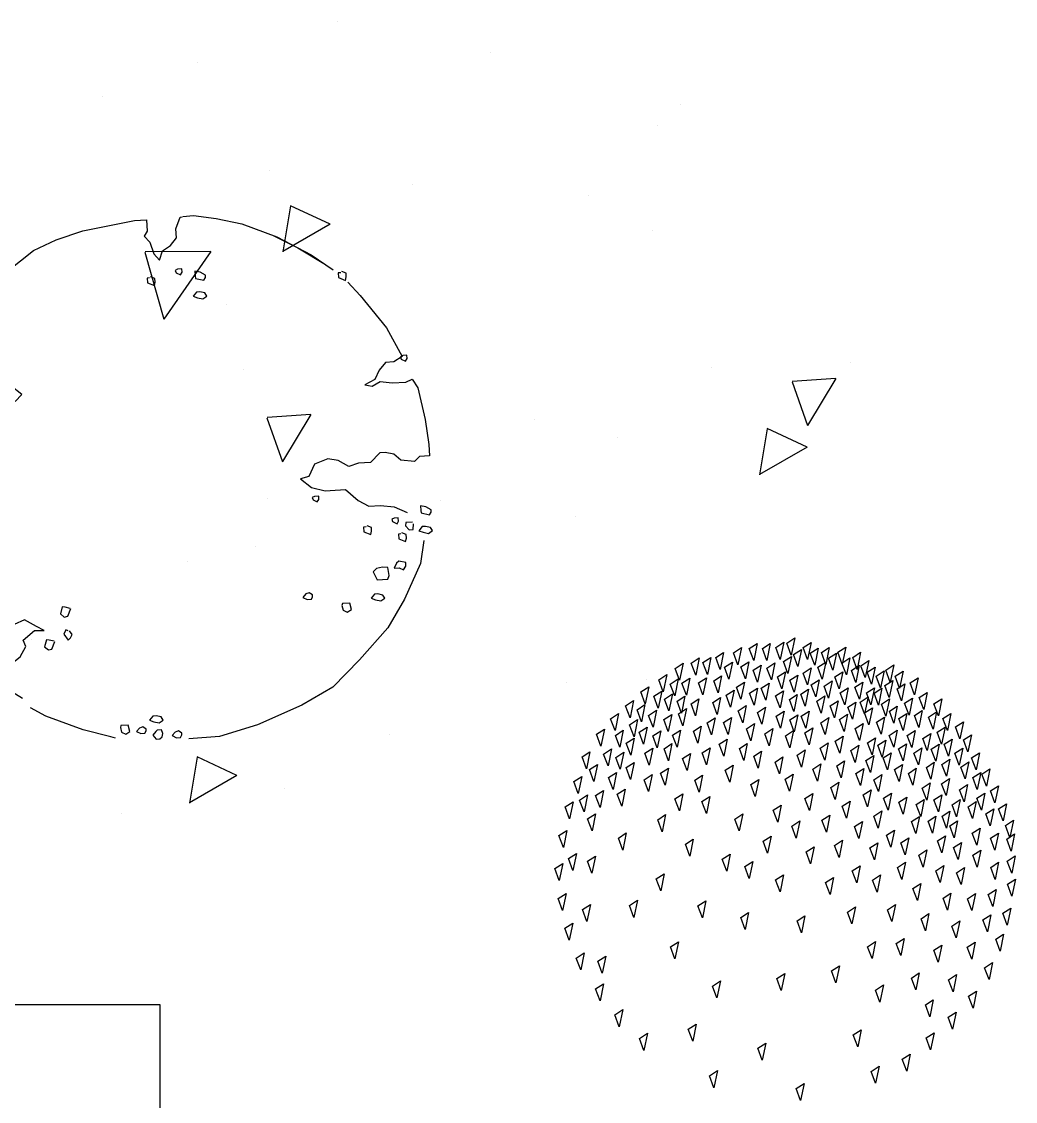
# Model space of a CAD drawing. Header units: inches. Extents: x -7543 to -822, y 102837 to 190349.
# Drawn here: x -837.06034 to -837.05014, y 102837.21288 to 102837.22396 of the extents above; entities that cross this region are included whole.
import ezdxf

# ---------------------------------------------------------------- set-up
doc = ezdxf.new("R2010")
doc.units = ezdxf.units.IN
doc.header["$MEASUREMENT"] = 0
doc.layers.add('ARSA', color=7, linetype='Continuous', lineweight=30)
doc.layers.add('BİTKİ', color=96, linetype='Continuous', lineweight=25)

msp = doc.modelspace()

# ---------------------------------------------------------------- linework, layer by layer
at = {"layer": 'ARSA', "color": 40}
for p, q in [((-837.058917, 102837.213869), (-837.087957, 102837.213869)), ((-837.058917, 102837.037758), (-837.058917, 102837.213869))]:
    msp.add_line(p, q, dxfattribs=at)
at = {"layer": 'BİTKİ'}
for p, q in [((-837.057098, 102837.22396), (-837.057098, 102837.22396)), ((-837.055528, 102837.223641), (-837.055528, 102837.223641)), ((-837.058537, 102837.223535), (-837.058537, 102837.223535)), ((-837.05951, 102837.223186), (-837.05951, 102837.223186)), ((-837.053581, 102837.223104), (-837.053581, 102837.223104)), ((-837.05381, 102837.222891), (-837.05381, 102837.222891)), ((-837.057791, 102837.222436), (-837.057791, 102837.222436)), ((-837.056329, 102837.222293), (-837.056329, 102837.222293)), ((-837.054517, 102837.222174), (-837.054517, 102837.222174)), ((-837.057578, 102837.222068), (-837.057658, 102837.221596)), ((-837.05717, 102837.22188), (-837.057577, 102837.22207)), ((-837.05717, 102837.22188), (-837.057657, 102837.221599)), ((-837.053861, 102837.221812), (-837.053861, 102837.221812)), ((-837.059072, 102837.221595), (-837.058879, 102837.220905)), ((-837.058395, 102837.221599), (-837.05907, 102837.221598)), ((-837.058395, 102837.221599), (-837.058878, 102837.220907)), ((-837.058239, 102837.221055), (-837.058239, 102837.221055)), ((-837.053255, 102837.220411), (-837.053255, 102837.220411)), ((-837.05183, 102837.220464), (-837.05183, 102837.220464)), ((-837.058065, 102837.220391), (-837.058065, 102837.220391)), ((-837.051982, 102837.220298), (-837.052431, 102837.220267)), ((-837.051982, 102837.220298), (-837.052273, 102837.219816)), ((-837.052432, 102837.220264), (-837.052274, 102837.219814)), ((-837.05782, 102837.219894), (-837.057661, 102837.219443)), ((-837.05737, 102837.219928), (-837.057819, 102837.219897)), ((-837.05737, 102837.219928), (-837.05766, 102837.219446)), ((-837.055071, 102837.219875), (-837.055071, 102837.219875)), ((-837.052687, 102837.21978), (-837.052767, 102837.219309)), ((-837.052278, 102837.219592), (-837.052686, 102837.219783)), ((-837.054219, 102837.219694), (-837.054219, 102837.219694)), ((-837.052278, 102837.219592), (-837.052766, 102837.219311)), ((-837.057819, 102837.219064), (-837.057819, 102837.219064)), ((-837.056034, 102837.219043), (-837.056034, 102837.219043)), ((-837.054657, 102837.218878), (-837.054657, 102837.218878)), ((-837.057941, 102837.218574), (-837.057941, 102837.218574)), ((-837.058639, 102837.218423), (-837.058639, 102837.218423)), ((-837.052404, 102837.217634), (-837.05244, 102837.217459)), ((-837.060238, 102837.217622), (-837.060238, 102837.217622)), ((-837.053034, 102837.217483), (-837.052952, 102837.217535)), ((-837.052952, 102837.217535), (-837.052988, 102837.21736)), ((-837.052871, 102837.217525), (-837.052789, 102837.217578)), ((-837.052825, 102837.217403), (-837.052871, 102837.217525)), ((-837.052789, 102837.217578), (-837.052825, 102837.217403)), ((-837.052736, 102837.217526), (-837.052655, 102837.217578)), ((-837.052691, 102837.217403), (-837.052736, 102837.217526)), ((-837.052655, 102837.217578), (-837.052691, 102837.217403)), ((-837.052599, 102837.217538), (-837.052517, 102837.21759)), ((-837.052553, 102837.217415), (-837.052599, 102837.217538)), ((-837.052517, 102837.21759), (-837.052553, 102837.217415)), ((-837.05244, 102837.217459), (-837.052486, 102837.217582)), ((-837.052417, 102837.217463), (-837.052336, 102837.217516)), ((-837.052336, 102837.217516), (-837.052372, 102837.217341)), ((-837.052319, 102837.217536), (-837.052237, 102837.217589)), ((-837.052273, 102837.217414), (-837.052319, 102837.217536)), ((-837.052237, 102837.217589), (-837.052273, 102837.217414)), ((-837.052245, 102837.217479), (-837.052164, 102837.217531)), ((-837.052164, 102837.217531), (-837.052199, 102837.217356)), ((-837.052131, 102837.217485), (-837.05205, 102837.217537)), ((-837.05205, 102837.217537), (-837.052086, 102837.217362)), ((-837.051962, 102837.217489), (-837.051881, 102837.217541)), ((-837.051881, 102837.217541), (-837.051917, 102837.217366)), ((-837.053466, 102837.217377), (-837.053384, 102837.217429)), ((-837.053384, 102837.217429), (-837.05342, 102837.217254)), ((-837.053347, 102837.217381), (-837.053265, 102837.217434)), ((-837.053265, 102837.217434), (-837.053301, 102837.217259)), ((-837.053215, 102837.217433), (-837.053134, 102837.217485)), ((-837.05317, 102837.21731), (-837.053215, 102837.217433)), ((-837.053134, 102837.217485), (-837.05317, 102837.21731)), ((-837.052988, 102837.21736), (-837.053034, 102837.217483)), ((-837.052521, 102837.217392), (-837.052439, 102837.217445)), ((-837.052439, 102837.217445), (-837.052475, 102837.21727)), ((-837.052372, 102837.217341), (-837.052417, 102837.217463)), ((-837.052199, 102837.217356), (-837.052245, 102837.217479)), ((-837.052086, 102837.217362), (-837.052131, 102837.217485)), ((-837.052057, 102837.217427), (-837.051976, 102837.21748)), ((-837.052012, 102837.217305), (-837.052057, 102837.217427)), ((-837.051976, 102837.21748), (-837.052012, 102837.217305)), ((-837.051917, 102837.217366), (-837.051962, 102837.217489)), ((-837.05192, 102837.217377), (-837.051838, 102837.21743)), ((-837.051838, 102837.21743), (-837.051874, 102837.217255)), ((-837.051809, 102837.217434), (-837.051728, 102837.217487)), ((-837.051763, 102837.217312), (-837.051809, 102837.217434)), ((-837.051728, 102837.217487), (-837.051763, 102837.217312)), ((-837.053632, 102837.217322), (-837.05355, 102837.217375)), ((-837.053586, 102837.2172), (-837.053632, 102837.217322)), ((-837.05355, 102837.217375), (-837.053586, 102837.2172)), ((-837.05342, 102837.217254), (-837.053466, 102837.217377)), ((-837.053301, 102837.217259), (-837.053347, 102837.217381)), ((-837.053125, 102837.217333), (-837.053043, 102837.217386)), ((-837.053079, 102837.21721), (-837.053125, 102837.217333)), ((-837.053043, 102837.217386), (-837.053079, 102837.21721)), ((-837.052956, 102837.217337), (-837.052874, 102837.217389)), ((-837.05291, 102837.217214), (-837.052956, 102837.217337)), ((-837.052874, 102837.217389), (-837.05291, 102837.217214)), ((-837.052831, 102837.217303), (-837.052749, 102837.217355)), ((-837.052785, 102837.21718), (-837.052831, 102837.217303)), ((-837.052749, 102837.217355), (-837.052785, 102837.21718)), ((-837.05269, 102837.217326), (-837.052608, 102837.217379)), ((-837.052644, 102837.217204), (-837.05269, 102837.217326)), ((-837.052608, 102837.217379), (-837.052644, 102837.217204)), ((-837.052475, 102837.21727), (-837.052521, 102837.217392)), ((-837.052318, 102837.217274), (-837.052236, 102837.217327)), ((-837.052236, 102837.217327), (-837.052272, 102837.217152)), ((-837.052167, 102837.217333), (-837.052086, 102837.217385)), ((-837.052122, 102837.21721), (-837.052167, 102837.217333)), ((-837.052086, 102837.217385), (-837.052122, 102837.21721)), ((-837.051874, 102837.217255), (-837.05192, 102837.217377)), ((-837.051823, 102837.217301), (-837.051742, 102837.217354)), ((-837.051777, 102837.217179), (-837.051823, 102837.217301)), ((-837.051742, 102837.217354), (-837.051777, 102837.217179)), ((-837.051726, 102837.217349), (-837.051644, 102837.217402)), ((-837.05168, 102837.217227), (-837.051726, 102837.217349)), ((-837.051644, 102837.217402), (-837.05168, 102837.217227)), ((-837.05166, 102837.217282), (-837.051579, 102837.217334)), ((-837.051579, 102837.217334), (-837.051615, 102837.217159)), ((-837.051488, 102837.217297), (-837.051524, 102837.217122)), ((-837.05147, 102837.217304), (-837.051388, 102837.217357)), ((-837.051424, 102837.217181), (-837.05147, 102837.217304)), ((-837.051388, 102837.217357), (-837.051424, 102837.217181)), ((-837.053922, 102837.217213), (-837.053922, 102837.217213)), ((-837.053798, 102837.217206), (-837.053717, 102837.217258)), ((-837.053753, 102837.217083), (-837.053798, 102837.217206)), ((-837.053717, 102837.217258), (-837.053753, 102837.217083)), ((-837.053682, 102837.217161), (-837.0536, 102837.217214)), ((-837.0536, 102837.217214), (-837.053636, 102837.217039)), ((-837.053562, 102837.21717), (-837.05348, 102837.217223)), ((-837.05348, 102837.217223), (-837.053516, 102837.217048)), ((-837.053393, 102837.217174), (-837.053311, 102837.217226)), ((-837.053311, 102837.217226), (-837.053347, 102837.217051)), ((-837.053236, 102837.217193), (-837.053154, 102837.217246)), ((-837.05319, 102837.217071), (-837.053236, 102837.217193)), ((-837.053154, 102837.217246), (-837.05319, 102837.217071)), ((-837.052581, 102837.217234), (-837.052499, 102837.217287)), ((-837.052535, 102837.217112), (-837.052581, 102837.217234)), ((-837.052499, 102837.217287), (-837.052535, 102837.217112)), ((-837.051615, 102837.217159), (-837.05166, 102837.217282)), ((-837.051524, 102837.217122), (-837.05157, 102837.217244)), ((-837.051479, 102837.217145), (-837.051398, 102837.217197)), ((-837.051398, 102837.217197), (-837.051434, 102837.217022)), ((-837.051375, 102837.217241), (-837.051293, 102837.217293)), ((-837.051329, 102837.217118), (-837.051375, 102837.217241)), ((-837.051293, 102837.217293), (-837.051329, 102837.217118)), ((-837.05122, 102837.217174), (-837.051138, 102837.217226)), ((-837.051138, 102837.217226), (-837.051174, 102837.217051)), ((-837.054744, 102837.217182), (-837.054744, 102837.217182)), ((-837.053983, 102837.217082), (-837.053902, 102837.217134)), ((-837.053938, 102837.216959), (-837.053983, 102837.217082)), ((-837.053902, 102837.217134), (-837.053938, 102837.216959)), ((-837.05385, 102837.217037), (-837.053768, 102837.21709)), ((-837.053768, 102837.21709), (-837.053804, 102837.216915)), ((-837.053636, 102837.217039), (-837.053682, 102837.217161)), ((-837.053516, 102837.217048), (-837.053562, 102837.21717)), ((-837.053347, 102837.217051), (-837.053393, 102837.217174)), ((-837.053108, 102837.217046), (-837.053027, 102837.217099)), ((-837.053001, 102837.217129), (-837.05292, 102837.217182)), ((-837.052867, 102837.217068), (-837.052786, 102837.21712)), ((-837.052747, 102837.217118), (-837.052665, 102837.21717)), ((-837.0526, 102837.21704), (-837.052519, 102837.217093)), ((-837.052057, 102837.217018), (-837.052102, 102837.217141)), ((-837.051786, 102837.217129), (-837.051705, 102837.217182)), ((-837.051705, 102837.217182), (-837.05174, 102837.217007)), ((-837.051586, 102837.217124), (-837.051622, 102837.216949)), ((-837.05159, 102837.217067), (-837.051509, 102837.21712)), ((-837.051509, 102837.21712), (-837.051545, 102837.216945)), ((-837.051434, 102837.217022), (-837.051479, 102837.217145)), ((-837.051354, 102837.217111), (-837.051273, 102837.217163)), ((-837.051309, 102837.216988), (-837.051354, 102837.217111)), ((-837.051273, 102837.217163), (-837.051309, 102837.216988)), ((-837.051174, 102837.217051), (-837.05122, 102837.217174)), ((-837.051126, 102837.217023), (-837.051045, 102837.217076)), ((-837.051045, 102837.217076), (-837.05108, 102837.216901)), ((-837.05414, 102837.216938), (-837.054059, 102837.216991)), ((-837.054059, 102837.216991), (-837.054094, 102837.216816)), ((-837.053804, 102837.216915), (-837.05385, 102837.217037)), ((-837.05374, 102837.217007), (-837.053659, 102837.21706)), ((-837.053659, 102837.21706), (-837.053695, 102837.216885)), ((-837.053612, 102837.216985), (-837.053531, 102837.217037)), ((-837.053531, 102837.217037), (-837.053566, 102837.216862)), ((-837.053468, 102837.216958), (-837.053387, 102837.21701)), ((-837.053387, 102837.21701), (-837.053423, 102837.216835)), ((-837.053246, 102837.216972), (-837.053165, 102837.217024)), ((-837.0532, 102837.216849), (-837.053246, 102837.216972)), ((-837.052554, 102837.216918), (-837.0526, 102837.21704)), ((-837.052459, 102837.217002), (-837.052378, 102837.217054)), ((-837.051651, 102837.21703), (-837.051687, 102837.216855)), ((-837.051545, 102837.216945), (-837.05159, 102837.217067)), ((-837.051514, 102837.216955), (-837.051433, 102837.217008)), ((-837.051433, 102837.217008), (-837.051469, 102837.216833)), ((-837.051277, 102837.216965), (-837.051195, 102837.217017)), ((-837.051231, 102837.216842), (-837.051277, 102837.216965)), ((-837.051195, 102837.217017), (-837.051231, 102837.216842)), ((-837.05108, 102837.216901), (-837.051126, 102837.217023)), ((-837.050976, 102837.216958), (-837.050895, 102837.21701)), ((-837.050895, 102837.21701), (-837.05093, 102837.216835)), ((-837.054294, 102837.216806), (-837.054212, 102837.216858)), ((-837.054212, 102837.216858), (-837.054248, 102837.216683)), ((-837.054094, 102837.216816), (-837.05414, 102837.216938)), ((-837.054022, 102837.216898), (-837.053941, 102837.21695)), ((-837.053977, 102837.216775), (-837.054022, 102837.216898)), ((-837.053941, 102837.21695), (-837.053977, 102837.216775)), ((-837.053904, 102837.21684), (-837.053822, 102837.216893)), ((-837.053822, 102837.216893), (-837.053858, 102837.216718)), ((-837.052705, 102837.216924), (-837.052741, 102837.216749)), ((-837.052256, 102837.216884), (-837.052292, 102837.216709)), ((-837.051995, 102837.216814), (-837.05204, 102837.216937)), ((-837.051469, 102837.216833), (-837.051514, 102837.216955)), ((-837.051433, 102837.216883), (-837.051352, 102837.216936)), ((-837.051388, 102837.216761), (-837.051433, 102837.216883)), ((-837.051352, 102837.216936), (-837.051388, 102837.216761)), ((-837.051337, 102837.216807), (-837.051255, 102837.216859)), ((-837.051255, 102837.216859), (-837.051291, 102837.216684)), ((-837.051177, 102837.216838), (-837.051095, 102837.216891)), ((-837.051095, 102837.216891), (-837.051131, 102837.216715)), ((-837.05103, 102837.216823), (-837.050948, 102837.216875)), ((-837.050948, 102837.216875), (-837.050984, 102837.2167)), ((-837.05093, 102837.216835), (-837.050976, 102837.216958)), ((-837.050883, 102837.216808), (-837.050801, 102837.21686)), ((-837.050801, 102837.21686), (-837.050837, 102837.216685)), ((-837.054248, 102837.216683), (-837.054294, 102837.216806)), ((-837.054098, 102837.216744), (-837.054017, 102837.216796)), ((-837.054052, 102837.216621), (-837.054098, 102837.216744)), ((-837.054017, 102837.216796), (-837.054052, 102837.216621)), ((-837.053858, 102837.216718), (-837.053904, 102837.21684)), ((-837.053257, 102837.216641), (-837.053303, 102837.216763)), ((-837.052818, 102837.216755), (-837.052854, 102837.21658)), ((-837.051784, 102837.216705), (-837.051703, 102837.216758)), ((-837.051703, 102837.216758), (-837.051739, 102837.216583)), ((-837.051565, 102837.21677), (-837.051484, 102837.216822)), ((-837.051519, 102837.216647), (-837.051565, 102837.21677)), ((-837.051484, 102837.216822), (-837.051519, 102837.216647)), ((-837.051291, 102837.216684), (-837.051337, 102837.216807)), ((-837.051131, 102837.216715), (-837.051177, 102837.216838)), ((-837.050984, 102837.2167), (-837.05103, 102837.216823)), ((-837.050837, 102837.216685), (-837.050883, 102837.216808)), ((-837.050755, 102837.216723), (-837.050673, 102837.216775)), ((-837.050673, 102837.216775), (-837.050709, 102837.2166)), ((-837.056561, 102837.216646), (-837.056561, 102837.216646)), ((-837.054438, 102837.216646), (-837.054357, 102837.216699)), ((-837.054393, 102837.216523), (-837.054438, 102837.216646)), ((-837.054357, 102837.216699), (-837.054393, 102837.216523)), ((-837.054245, 102837.216635), (-837.054164, 102837.216687)), ((-837.0542, 102837.216512), (-837.054245, 102837.216635)), ((-837.054164, 102837.216687), (-837.0542, 102837.216512)), ((-837.054001, 102837.216668), (-837.05392, 102837.21672)), ((-837.053956, 102837.216545), (-837.054001, 102837.216668)), ((-837.05392, 102837.21672), (-837.053956, 102837.216545)), ((-837.053861, 102837.216629), (-837.053779, 102837.216682)), ((-837.053815, 102837.216507), (-837.053861, 102837.216629)), ((-837.053779, 102837.216682), (-837.053815, 102837.216507)), ((-837.053657, 102837.216636), (-837.053576, 102837.216688)), ((-837.052854, 102837.21658), (-837.0529, 102837.216703)), ((-837.052666, 102837.216529), (-837.052712, 102837.216652)), ((-837.05263, 102837.216704), (-837.052666, 102837.216529)), ((-837.052454, 102837.216508), (-837.052499, 102837.216631)), ((-837.052418, 102837.216683), (-837.052454, 102837.216508)), ((-837.052255, 102837.216537), (-837.052301, 102837.21666)), ((-837.052219, 102837.216712), (-837.052255, 102837.216537)), ((-837.051739, 102837.216583), (-837.051784, 102837.216705)), ((-837.051434, 102837.216634), (-837.051353, 102837.216687)), ((-837.051388, 102837.216512), (-837.051434, 102837.216634)), ((-837.051353, 102837.216687), (-837.051388, 102837.216512)), ((-837.051249, 102837.216634), (-837.051168, 102837.216686)), ((-837.051204, 102837.216511), (-837.051249, 102837.216634)), ((-837.051168, 102837.216686), (-837.051204, 102837.216511)), ((-837.05109, 102837.216603), (-837.051008, 102837.216655)), ((-837.051008, 102837.216655), (-837.051044, 102837.21648)), ((-837.050944, 102837.216666), (-837.050862, 102837.216719)), ((-837.050898, 102837.216544), (-837.050944, 102837.216666)), ((-837.050862, 102837.216719), (-837.050898, 102837.216544)), ((-837.050709, 102837.2166), (-837.050755, 102837.216723)), ((-837.050674, 102837.216589), (-837.050592, 102837.216641)), ((-837.050592, 102837.216641), (-837.050628, 102837.216466)), ((-837.054133, 102837.216554), (-837.054052, 102837.216607)), ((-837.054087, 102837.216432), (-837.054133, 102837.216554)), ((-837.054052, 102837.216607), (-837.054087, 102837.216432)), ((-837.053179, 102837.216543), (-837.053097, 102837.216595)), ((-837.053097, 102837.216595), (-837.053133, 102837.21642)), ((-837.052972, 102837.216499), (-837.052891, 102837.216551)), ((-837.052891, 102837.216551), (-837.052926, 102837.216376)), ((-837.052142, 102837.216504), (-837.05206, 102837.216557)), ((-837.05206, 102837.216557), (-837.052096, 102837.216381)), ((-837.051988, 102837.216574), (-837.051907, 102837.216627)), ((-837.051943, 102837.216452), (-837.051988, 102837.216574)), ((-837.051907, 102837.216627), (-837.051943, 102837.216452)), ((-837.051829, 102837.216481), (-837.051747, 102837.216533)), ((-837.051747, 102837.216533), (-837.051783, 102837.216358)), ((-837.051657, 102837.216558), (-837.051575, 102837.216611)), ((-837.051611, 102837.216436), (-837.051657, 102837.216558)), ((-837.051575, 102837.216611), (-837.051611, 102837.216436)), ((-837.051551, 102837.216534), (-837.05147, 102837.216586)), ((-837.051506, 102837.216411), (-837.051551, 102837.216534)), ((-837.05147, 102837.216586), (-837.051506, 102837.216411)), ((-837.051338, 102837.216496), (-837.051256, 102837.216548)), ((-837.051256, 102837.216548), (-837.051292, 102837.216373)), ((-837.051044, 102837.21648), (-837.05109, 102837.216603)), ((-837.051003, 102837.216492), (-837.050921, 102837.216544)), ((-837.050921, 102837.216544), (-837.050957, 102837.216369)), ((-837.050871, 102837.216543), (-837.05079, 102837.216595)), ((-837.050825, 102837.21642), (-837.050871, 102837.216543)), ((-837.05079, 102837.216595), (-837.050825, 102837.21642)), ((-837.050628, 102837.216466), (-837.050674, 102837.216589)), ((-837.058536, 102837.216412), (-837.058616, 102837.21594)), ((-837.058128, 102837.216224), (-837.058535, 102837.216414)), ((-837.054586, 102837.216413), (-837.054505, 102837.216465)), ((-837.054541, 102837.21629), (-837.054586, 102837.216413)), ((-837.054505, 102837.216465), (-837.054541, 102837.21629)), ((-837.054365, 102837.216443), (-837.054283, 102837.216496)), ((-837.054319, 102837.216321), (-837.054365, 102837.216443)), ((-837.054283, 102837.216496), (-837.054319, 102837.216321)), ((-837.05424, 102837.216409), (-837.054158, 102837.216462)), ((-837.054194, 102837.216287), (-837.05424, 102837.216409)), ((-837.054158, 102837.216462), (-837.054194, 102837.216287)), ((-837.052926, 102837.216376), (-837.052972, 102837.216499)), ((-837.052825, 102837.216421), (-837.052744, 102837.216474)), ((-837.05278, 102837.216298), (-837.052825, 102837.216421)), ((-837.052744, 102837.216474), (-837.05278, 102837.216298)), ((-837.052606, 102837.216361), (-837.052525, 102837.216414)), ((-837.052525, 102837.216414), (-837.052561, 102837.216239)), ((-837.05238, 102837.216432), (-837.052298, 102837.216485)), ((-837.052334, 102837.21631), (-837.05238, 102837.216432)), ((-837.052298, 102837.216485), (-837.052334, 102837.21631)), ((-837.052096, 102837.216381), (-837.052142, 102837.216504)), ((-837.051783, 102837.216358), (-837.051829, 102837.216481)), ((-837.051673, 102837.216376), (-837.051591, 102837.216428)), ((-837.051591, 102837.216428), (-837.051627, 102837.216253)), ((-837.051497, 102837.216403), (-837.051416, 102837.216455)), ((-837.051416, 102837.216455), (-837.051452, 102837.21628)), ((-837.051292, 102837.216373), (-837.051338, 102837.216496)), ((-837.051181, 102837.216453), (-837.0511, 102837.216506)), ((-837.051135, 102837.216331), (-837.051181, 102837.216453)), ((-837.0511, 102837.216506), (-837.051135, 102837.216331)), ((-837.050957, 102837.216369), (-837.051003, 102837.216492)), ((-837.050762, 102837.216451), (-837.05068, 102837.216503)), ((-837.050716, 102837.216328), (-837.050762, 102837.216451)), ((-837.05068, 102837.216503), (-837.050716, 102837.216328)), ((-837.05059, 102837.216404), (-837.050508, 102837.216456)), ((-837.050508, 102837.216456), (-837.050544, 102837.216281)), ((-837.054509, 102837.216284), (-837.054428, 102837.216336)), ((-837.054428, 102837.216336), (-837.054464, 102837.216161)), ((-837.053117, 102837.216277), (-837.053035, 102837.216329)), ((-837.053035, 102837.216329), (-837.053071, 102837.216154)), ((-837.052561, 102837.216239), (-837.052606, 102837.216361)), ((-837.052218, 102837.216288), (-837.052136, 102837.216341)), ((-837.052136, 102837.216341), (-837.052172, 102837.216166)), ((-837.051973, 102837.216321), (-837.051892, 102837.216374)), ((-837.051928, 102837.216198), (-837.051973, 102837.216321)), ((-837.051892, 102837.216374), (-837.051928, 102837.216198)), ((-837.051627, 102837.216253), (-837.051673, 102837.216376)), ((-837.051452, 102837.21628), (-837.051497, 102837.216403)), ((-837.051053, 102837.216306), (-837.050972, 102837.216359)), ((-837.051008, 102837.216184), (-837.051053, 102837.216306)), ((-837.050972, 102837.216359), (-837.051008, 102837.216184)), ((-837.050894, 102837.216337), (-837.050812, 102837.21639)), ((-837.050848, 102837.216215), (-837.050894, 102837.216337)), ((-837.050812, 102837.21639), (-837.050848, 102837.216215)), ((-837.0507, 102837.216309), (-837.050618, 102837.216362)), ((-837.050654, 102837.216187), (-837.0507, 102837.216309)), ((-837.050618, 102837.216362), (-837.050654, 102837.216187)), ((-837.050544, 102837.216281), (-837.05059, 102837.216404)), ((-837.058128, 102837.216224), (-837.058615, 102837.215943)), ((-837.054672, 102837.216162), (-837.05459, 102837.216214)), ((-837.05459, 102837.216214), (-837.054626, 102837.216039)), ((-837.054464, 102837.216161), (-837.054509, 102837.216284)), ((-837.054314, 102837.216201), (-837.054232, 102837.216253)), ((-837.054268, 102837.216078), (-837.054314, 102837.216201)), ((-837.054232, 102837.216253), (-837.054268, 102837.216078)), ((-837.05343, 102837.216175), (-837.053349, 102837.216228)), ((-837.053071, 102837.216154), (-837.053117, 102837.216277)), ((-837.052504, 102837.216184), (-837.052422, 102837.216236)), ((-837.052422, 102837.216236), (-837.052458, 102837.216061)), ((-837.052172, 102837.216166), (-837.052218, 102837.216288)), ((-837.051776, 102837.216242), (-837.051695, 102837.216295)), ((-837.051731, 102837.21612), (-837.051776, 102837.216242)), ((-837.051695, 102837.216295), (-837.051731, 102837.21612)), ((-837.051592, 102837.21618), (-837.05151, 102837.216232)), ((-837.05151, 102837.216232), (-837.051546, 102837.216057)), ((-837.050897, 102837.216139), (-837.050816, 102837.216192)), ((-837.050816, 102837.216192), (-837.050852, 102837.216016)), ((-837.050578, 102837.216201), (-837.050496, 102837.216254)), ((-837.050532, 102837.216079), (-837.050578, 102837.216201)), ((-837.050496, 102837.216254), (-837.050532, 102837.216079)), ((-837.050484, 102837.216238), (-837.050402, 102837.21629)), ((-837.050438, 102837.216115), (-837.050484, 102837.216238)), ((-837.050402, 102837.21629), (-837.050438, 102837.216115)), ((-837.057644, 102837.216094), (-837.057644, 102837.216094)), ((-837.054626, 102837.216039), (-837.054672, 102837.216162)), ((-837.054225, 102837.216032), (-837.054144, 102837.216084)), ((-837.054144, 102837.216084), (-837.05418, 102837.215909)), ((-837.052854, 102837.21613), (-837.052773, 102837.216183)), ((-837.052809, 102837.216008), (-837.052854, 102837.21613)), ((-837.052773, 102837.216183), (-837.052809, 102837.216008)), ((-837.052458, 102837.216061), (-837.052504, 102837.216184)), ((-837.052034, 102837.216101), (-837.051952, 102837.216153)), ((-837.051988, 102837.215978), (-837.052034, 102837.216101)), ((-837.051952, 102837.216153), (-837.051988, 102837.215978)), ((-837.051702, 102837.216023), (-837.051621, 102837.216075)), ((-837.051621, 102837.216075), (-837.051656, 102837.2159)), ((-837.051546, 102837.216057), (-837.051592, 102837.21618)), ((-837.051095, 102837.216093), (-837.051013, 102837.216146)), ((-837.051049, 102837.215971), (-837.051095, 102837.216093)), ((-837.051013, 102837.216146), (-837.051049, 102837.215971)), ((-837.050852, 102837.216016), (-837.050897, 102837.216139)), ((-837.050713, 102837.216076), (-837.050631, 102837.216129)), ((-837.050667, 102837.215954), (-837.050713, 102837.216076)), ((-837.050631, 102837.216129), (-837.050667, 102837.215954)), ((-837.050397, 102837.216065), (-837.050315, 102837.216117)), ((-837.050315, 102837.216117), (-837.050351, 102837.215942)), ((-837.054612, 102837.215971), (-837.05453, 102837.216024)), ((-837.05453, 102837.216024), (-837.054566, 102837.215849)), ((-837.054448, 102837.216018), (-837.054366, 102837.21607)), ((-837.054402, 102837.215895), (-837.054448, 102837.216018)), ((-837.054366, 102837.21607), (-837.054402, 102837.215895)), ((-837.05418, 102837.215909), (-837.054225, 102837.216032)), ((-837.053634, 102837.215982), (-837.053553, 102837.216035)), ((-837.053553, 102837.216035), (-837.053588, 102837.21586)), ((-837.0523, 102837.215987), (-837.052218, 102837.216039)), ((-837.052254, 102837.215864), (-837.0523, 102837.215987)), ((-837.052218, 102837.216039), (-837.052254, 102837.215864)), ((-837.051656, 102837.2159), (-837.051702, 102837.216023)), ((-837.051492, 102837.21599), (-837.051411, 102837.216043)), ((-837.051447, 102837.215868), (-837.051492, 102837.21599)), ((-837.051158, 102837.215924), (-837.051076, 102837.215976)), ((-837.051076, 102837.215976), (-837.051112, 102837.215801)), ((-837.050976, 102837.215974), (-837.050895, 102837.216026)), ((-837.05093, 102837.215851), (-837.050976, 102837.215974)), ((-837.050895, 102837.216026), (-837.05093, 102837.215851)), ((-837.050789, 102837.215923), (-837.050707, 102837.215975)), ((-837.050707, 102837.215975), (-837.050743, 102837.2158)), ((-837.050535, 102837.21599), (-837.050453, 102837.216043)), ((-837.050489, 102837.215868), (-837.050535, 102837.21599)), ((-837.050453, 102837.216043), (-837.050489, 102837.215868)), ((-837.050351, 102837.215942), (-837.050397, 102837.216065)), ((-837.054714, 102837.215777), (-837.05476, 102837.2159)), ((-837.052624, 102837.215868), (-837.052542, 102837.21592)), ((-837.052578, 102837.215745), (-837.052624, 102837.215868)), ((-837.052542, 102837.21592), (-837.052578, 102837.215745)), ((-837.051918, 102837.215908), (-837.051837, 102837.21596)), ((-837.051873, 102837.215785), (-837.051918, 102837.215908)), ((-837.051837, 102837.21596), (-837.051873, 102837.215785)), ((-837.051593, 102837.215806), (-837.051512, 102837.215859)), ((-837.051512, 102837.215859), (-837.051548, 102837.215684)), ((-837.050893, 102837.215806), (-837.050812, 102837.215858)), ((-837.050812, 102837.215858), (-837.050848, 102837.215683)), ((-837.050743, 102837.2158), (-837.050789, 102837.215923)), ((-837.050626, 102837.215903), (-837.050544, 102837.215955)), ((-837.05058, 102837.21578), (-837.050626, 102837.215903)), ((-837.050544, 102837.215955), (-837.05058, 102837.21578)), ((-837.050445, 102837.215829), (-837.050363, 102837.215881)), ((-837.050363, 102837.215881), (-837.050399, 102837.215706)), ((-837.050313, 102837.21588), (-837.050231, 102837.215932)), ((-837.050267, 102837.215757), (-837.050313, 102837.21588)), ((-837.050231, 102837.215932), (-837.050267, 102837.215757)), ((-837.059309, 102837.215836), (-837.059309, 102837.215836)), ((-837.053018, 102837.215776), (-837.052937, 102837.215829)), ((-837.052973, 102837.215654), (-837.053018, 102837.215776)), ((-837.052937, 102837.215829), (-837.052973, 102837.215654)), ((-837.052433, 102837.215704), (-837.052352, 102837.215756)), ((-837.052352, 102837.215756), (-837.052388, 102837.215581)), ((-837.052125, 102837.215765), (-837.052044, 102837.215817)), ((-837.05208, 102837.215642), (-837.052125, 102837.215765)), ((-837.052044, 102837.215817), (-837.05208, 102837.215642)), ((-837.051791, 102837.215698), (-837.051709, 102837.215751)), ((-837.051709, 102837.215751), (-837.051745, 102837.215576)), ((-837.051548, 102837.215684), (-837.051593, 102837.215806)), ((-837.050814, 102837.215705), (-837.050733, 102837.215758)), ((-837.050733, 102837.215758), (-837.050769, 102837.215583)), ((-837.050399, 102837.215706), (-837.050445, 102837.215829)), ((-837.050242, 102837.215711), (-837.05016, 102837.215763)), ((-837.05016, 102837.215763), (-837.050196, 102837.215588)), ((-837.054742, 102837.215658), (-837.054778, 102837.215483)), ((-837.052388, 102837.215581), (-837.052433, 102837.215704)), ((-837.051745, 102837.215576), (-837.051791, 102837.215698)), ((-837.050769, 102837.215583), (-837.050814, 102837.215705)), ((-837.050583, 102837.21563), (-837.050501, 102837.215682)), ((-837.050501, 102837.215682), (-837.050537, 102837.215507)), ((-837.050196, 102837.215588), (-837.050242, 102837.215711)), ((-837.052728, 102837.215548), (-837.052646, 102837.2156)), ((-837.052682, 102837.215425), (-837.052728, 102837.215548)), ((-837.052646, 102837.2156), (-837.052682, 102837.215425)), ((-837.051995, 102837.215505), (-837.051913, 102837.215558)), ((-837.051913, 102837.215558), (-837.051949, 102837.215382)), ((-837.051632, 102837.215481), (-837.05155, 102837.215533)), ((-837.05155, 102837.215533), (-837.051586, 102837.215358)), ((-837.050774, 102837.215483), (-837.050693, 102837.215535)), ((-837.050693, 102837.215535), (-837.050729, 102837.21536)), ((-837.050537, 102837.215507), (-837.050583, 102837.21563)), ((-837.050395, 102837.215579), (-837.050314, 102837.215631)), ((-837.05035, 102837.215456), (-837.050395, 102837.215579)), ((-837.050314, 102837.215631), (-837.05035, 102837.215456)), ((-837.050229, 102837.215571), (-837.050148, 102837.215623)), ((-837.050184, 102837.215448), (-837.050229, 102837.215571)), ((-837.050148, 102837.215623), (-837.050184, 102837.215448)), ((-837.053148, 102837.215364), (-837.053066, 102837.215416)), ((-837.053066, 102837.215416), (-837.053102, 102837.215241)), ((-837.052287, 102837.21544), (-837.052206, 102837.215492)), ((-837.052241, 102837.215317), (-837.052287, 102837.21544)), ((-837.052206, 102837.215492), (-837.052241, 102837.215317)), ((-837.051949, 102837.215382), (-837.051995, 102837.215505)), ((-837.051586, 102837.215358), (-837.051632, 102837.215481)), ((-837.050729, 102837.21536), (-837.050774, 102837.215483)), ((-837.050577, 102837.215404), (-837.050496, 102837.215457)), ((-837.050496, 102837.215457), (-837.050532, 102837.215282)), ((-837.054865, 102837.215268), (-837.054784, 102837.215321)), ((-837.054784, 102837.215321), (-837.05482, 102837.215146)), ((-837.053102, 102837.215241), (-837.053148, 102837.215364)), ((-837.052917, 102837.215288), (-837.052835, 102837.21534)), ((-837.052835, 102837.21534), (-837.052871, 102837.215165)), ((-837.050532, 102837.215282), (-837.050577, 102837.215404)), ((-837.050393, 102837.215279), (-837.050312, 102837.215332)), ((-837.050312, 102837.215332), (-837.050347, 102837.215156)), ((-837.050224, 102837.215345), (-837.050142, 102837.215397)), ((-837.050178, 102837.215222), (-837.050224, 102837.215345)), ((-837.050142, 102837.215397), (-837.050178, 102837.215222)), ((-837.052519, 102837.215204), (-837.052555, 102837.215029)), ((-837.051814, 102837.215244), (-837.051733, 102837.215296)), ((-837.050744, 102837.215225), (-837.050662, 102837.215278)), ((-837.050698, 102837.215103), (-837.050744, 102837.215225)), ((-837.050662, 102837.215278), (-837.050698, 102837.215103)), ((-837.050347, 102837.215156), (-837.050393, 102837.215279)), ((-837.052555, 102837.215029), (-837.052601, 102837.215152)), ((-837.051192, 102837.215062), (-837.05111, 102837.215114)), ((-837.050222, 102837.215108), (-837.05014, 102837.21516)), ((-837.050176, 102837.214985), (-837.050222, 102837.215108)), ((-837.05014, 102837.21516), (-837.050176, 102837.214985)), ((-837.050882, 102837.214964), (-837.050801, 102837.215017)), ((-837.050801, 102837.215017), (-837.050837, 102837.214842)), ((-837.050632, 102837.214958), (-837.05055, 102837.215011)), ((-837.05055, 102837.215011), (-837.050586, 102837.214836)), ((-837.050419, 102837.215), (-837.050338, 102837.215052)), ((-837.050373, 102837.214877), (-837.050419, 102837.215)), ((-837.050338, 102837.215052), (-837.050373, 102837.214877)), ((-837.053397, 102837.214884), (-837.053315, 102837.214936)), ((-837.053351, 102837.214761), (-837.053397, 102837.214884)), ((-837.053315, 102837.214936), (-837.053351, 102837.214761)), ((-837.050837, 102837.214842), (-837.050882, 102837.214964)), ((-837.050586, 102837.214836), (-837.050632, 102837.214958)), ((-837.050269, 102837.214809), (-837.050188, 102837.214862)), ((-837.050188, 102837.214862), (-837.050224, 102837.214687)), ((-837.052959, 102837.214764), (-837.052877, 102837.214816)), ((-837.052913, 102837.214641), (-837.052959, 102837.214764)), ((-837.052877, 102837.214816), (-837.052913, 102837.214641)), ((-837.050473, 102837.214741), (-837.050392, 102837.214793)), ((-837.050392, 102837.214793), (-837.050427, 102837.214618)), ((-837.050224, 102837.214687), (-837.050269, 102837.214809)), ((-837.054764, 102837.214655), (-837.054682, 102837.214708)), ((-837.054718, 102837.214533), (-837.054764, 102837.214655)), ((-837.054682, 102837.214708), (-837.054718, 102837.214533)), ((-837.050793, 102837.214678), (-837.050711, 102837.214731)), ((-837.050711, 102837.214731), (-837.050747, 102837.214556)), ((-837.050427, 102837.214618), (-837.050473, 102837.214741)), ((-837.050342, 102837.214543), (-837.050261, 102837.214595)), ((-837.050297, 102837.21442), (-837.050342, 102837.214543)), ((-837.050261, 102837.214595), (-837.050297, 102837.21442)), ((-837.054646, 102837.214349), (-837.054565, 102837.214402)), ((-837.0546, 102837.214227), (-837.054646, 102837.214349)), ((-837.054565, 102837.214402), (-837.0546, 102837.214227)), ((-837.054425, 102837.214318), (-837.054343, 102837.21437)), ((-837.054379, 102837.214195), (-837.054425, 102837.214318)), ((-837.054343, 102837.21437), (-837.054379, 102837.214195)), ((-837.050456, 102837.21425), (-837.050374, 102837.214303)), ((-837.050374, 102837.214303), (-837.05041, 102837.214128)), ((-837.051126, 102837.214197), (-837.051162, 102837.214022)), ((-837.05041, 102837.214128), (-837.050456, 102837.21425)), ((-837.054447, 102837.214033), (-837.054365, 102837.214086)), ((-837.054365, 102837.214086), (-837.054401, 102837.213911)), ((-837.053166, 102837.214115), (-837.053202, 102837.21394)), ((-837.051162, 102837.214022), (-837.051207, 102837.214144)), ((-837.050826, 102837.214127), (-837.050744, 102837.21418)), ((-837.050744, 102837.21418), (-837.05078, 102837.214004)), ((-837.054401, 102837.213911), (-837.054447, 102837.214033)), ((-837.051577, 102837.214021), (-837.051495, 102837.214074)), ((-837.051531, 102837.213898), (-837.051577, 102837.214021)), ((-837.051495, 102837.214074), (-837.051531, 102837.213898)), ((-837.05062, 102837.213959), (-837.050538, 102837.214011)), ((-837.050538, 102837.214011), (-837.050574, 102837.213836)), ((-837.051064, 102837.213869), (-837.050983, 102837.213921)), ((-837.051019, 102837.213746), (-837.051064, 102837.213869)), ((-837.050983, 102837.213921), (-837.051019, 102837.213746)), ((-837.050574, 102837.213836), (-837.05062, 102837.213959)), ((-837.054205, 102837.213645), (-837.05425, 102837.213768)), ((-837.054169, 102837.21382), (-837.054205, 102837.213645)), ((-837.05083, 102837.213742), (-837.050748, 102837.213795)), ((-837.050748, 102837.213795), (-837.050784, 102837.21362)), ((-837.053497, 102837.213619), (-837.053415, 102837.213671)), ((-837.053415, 102837.213671), (-837.053451, 102837.213496)), ((-837.053998, 102837.213525), (-837.053916, 102837.213577)), ((-837.053916, 102837.213577), (-837.053952, 102837.213402)), ((-837.053451, 102837.213496), (-837.053497, 102837.213619)), ((-837.051758, 102837.213437), (-837.051804, 102837.21356)), ((-837.051722, 102837.213613), (-837.051758, 102837.213437)), ((-837.051056, 102837.21353), (-837.050974, 102837.213582)), ((-837.05101, 102837.213407), (-837.051056, 102837.21353)), ((-837.050974, 102837.213582), (-837.05101, 102837.213407)), ((-837.053952, 102837.213402), (-837.053998, 102837.213525)), ((-837.052782, 102837.213424), (-837.052701, 102837.213476)), ((-837.052737, 102837.213301), (-837.052782, 102837.213424)), ((-837.052701, 102837.213476), (-837.052737, 102837.213301)), ((-837.051301, 102837.213311), (-837.051219, 102837.213363)), ((-837.051255, 102837.213188), (-837.051301, 102837.213311)), ((-837.051219, 102837.213363), (-837.051255, 102837.213188)), ((-837.053279, 102837.213141), (-837.053198, 102837.213194)), ((-837.053198, 102837.213194), (-837.053233, 102837.213019)), ((-837.05162, 102837.213186), (-837.051539, 102837.213239)), ((-837.051539, 102837.213239), (-837.051575, 102837.213064)), ((-837.053233, 102837.213019), (-837.053279, 102837.213141)), ((-837.051575, 102837.213064), (-837.05162, 102837.213186)), ((-837.052391, 102837.213011), (-837.052309, 102837.213063)), ((-837.052345, 102837.212888), (-837.052391, 102837.213011)), ((-837.052309, 102837.213063), (-837.052345, 102837.212888))]:
    msp.add_line(p, q, dxfattribs=at)
at = {"layer": 'BİTKİ', "color": 222}
for p, q in [((-837.052486, 102837.217582), (-837.052404, 102837.217634)), ((-837.05157, 102837.217244), (-837.051488, 102837.217297)), ((-837.052456, 102837.2172), (-837.052374, 102837.217252)), ((-837.05241, 102837.217077), (-837.052456, 102837.2172)), ((-837.052374, 102837.217252), (-837.05241, 102837.217077)), ((-837.052272, 102837.217152), (-837.052318, 102837.217274)), ((-837.052234, 102837.217152), (-837.052152, 102837.217204)), ((-837.052152, 102837.217204), (-837.052188, 102837.217029)), ((-837.052102, 102837.217141), (-837.052021, 102837.217193)), ((-837.052021, 102837.217193), (-837.052057, 102837.217018)), ((-837.051992, 102837.217235), (-837.051911, 102837.217288)), ((-837.051947, 102837.217113), (-837.051992, 102837.217235)), ((-837.051911, 102837.217288), (-837.051947, 102837.217113)), ((-837.053027, 102837.217099), (-837.053062, 102837.216924)), ((-837.052956, 102837.217007), (-837.053001, 102837.217129)), ((-837.05292, 102837.217182), (-837.052956, 102837.217007)), ((-837.052786, 102837.21712), (-837.052821, 102837.216945)), ((-837.052701, 102837.216995), (-837.052747, 102837.217118)), ((-837.052665, 102837.21717), (-837.052701, 102837.216995)), ((-837.052519, 102837.217093), (-837.052554, 102837.216918)), ((-837.052343, 102837.217057), (-837.052262, 102837.21711)), ((-837.052262, 102837.21711), (-837.052298, 102837.216935)), ((-837.052188, 102837.217029), (-837.052234, 102837.217152)), ((-837.051937, 102837.217071), (-837.051855, 102837.217123)), ((-837.051855, 102837.217123), (-837.051891, 102837.216948)), ((-837.05174, 102837.217007), (-837.051786, 102837.217129)), ((-837.051667, 102837.217072), (-837.051586, 102837.217124)), ((-837.053695, 102837.216885), (-837.05374, 102837.217007)), ((-837.053566, 102837.216862), (-837.053612, 102837.216985)), ((-837.053165, 102837.217024), (-837.0532, 102837.216849)), ((-837.053062, 102837.216924), (-837.053108, 102837.217046)), ((-837.052821, 102837.216945), (-837.052867, 102837.217068)), ((-837.052414, 102837.216879), (-837.052459, 102837.217002)), ((-837.052378, 102837.217054), (-837.052414, 102837.216879)), ((-837.052298, 102837.216935), (-837.052343, 102837.217057)), ((-837.052178, 102837.216987), (-837.052096, 102837.21704)), ((-837.052132, 102837.216864), (-837.052178, 102837.216987)), ((-837.052096, 102837.21704), (-837.052132, 102837.216864)), ((-837.05204, 102837.216937), (-837.051959, 102837.21699)), ((-837.051959, 102837.21699), (-837.051995, 102837.216814)), ((-837.051891, 102837.216948), (-837.051937, 102837.217071)), ((-837.051859, 102837.216925), (-837.051777, 102837.216977)), ((-837.051777, 102837.216977), (-837.051813, 102837.216802)), ((-837.051732, 102837.216977), (-837.051651, 102837.21703)), ((-837.051687, 102837.216855), (-837.051732, 102837.216977)), ((-837.051622, 102837.216949), (-837.051667, 102837.217072)), ((-837.053597, 102837.216856), (-837.053515, 102837.216909)), ((-837.053551, 102837.216733), (-837.053597, 102837.216856)), ((-837.053515, 102837.216909), (-837.053551, 102837.216733)), ((-837.053423, 102837.216835), (-837.053468, 102837.216958)), ((-837.052983, 102837.216888), (-837.052902, 102837.21694)), ((-837.052938, 102837.216765), (-837.052983, 102837.216888)), ((-837.052902, 102837.21694), (-837.052938, 102837.216765)), ((-837.052786, 102837.216871), (-837.052705, 102837.216924)), ((-837.052741, 102837.216749), (-837.052786, 102837.216871)), ((-837.052596, 102837.216831), (-837.052514, 102837.216884)), ((-837.052514, 102837.216884), (-837.05255, 102837.216709)), ((-837.052338, 102837.216832), (-837.052256, 102837.216884)), ((-837.051944, 102837.216799), (-837.051862, 102837.216851)), ((-837.051862, 102837.216851), (-837.051898, 102837.216676)), ((-837.051813, 102837.216802), (-837.051859, 102837.216925)), ((-837.05169, 102837.216866), (-837.051608, 102837.216919)), ((-837.051644, 102837.216744), (-837.05169, 102837.216866)), ((-837.051608, 102837.216919), (-837.051644, 102837.216744)), ((-837.053747, 102837.216798), (-837.053666, 102837.21685)), ((-837.053702, 102837.216675), (-837.053747, 102837.216798)), ((-837.053666, 102837.21685), (-837.053702, 102837.216675)), ((-837.053303, 102837.216763), (-837.053222, 102837.216816)), ((-837.053222, 102837.216816), (-837.053257, 102837.216641)), ((-837.053134, 102837.216767), (-837.053053, 102837.216819)), ((-837.053088, 102837.216644), (-837.053134, 102837.216767)), ((-837.053053, 102837.216819), (-837.053088, 102837.216644)), ((-837.0529, 102837.216703), (-837.052818, 102837.216755)), ((-837.05255, 102837.216709), (-837.052596, 102837.216831)), ((-837.052455, 102837.216793), (-837.052373, 102837.216845)), ((-837.052409, 102837.21667), (-837.052455, 102837.216793)), ((-837.052373, 102837.216845), (-837.052409, 102837.21667)), ((-837.052292, 102837.216709), (-837.052338, 102837.216832)), ((-837.052138, 102837.216765), (-837.052056, 102837.216817)), ((-837.052092, 102837.216642), (-837.052138, 102837.216765)), ((-837.052056, 102837.216817), (-837.052092, 102837.216642)), ((-837.051898, 102837.216676), (-837.051944, 102837.216799)), ((-837.053611, 102837.216513), (-837.053657, 102837.216636)), ((-837.053576, 102837.216688), (-837.053611, 102837.216513)), ((-837.053444, 102837.216677), (-837.053363, 102837.21673)), ((-837.053398, 102837.216555), (-837.053444, 102837.216677)), ((-837.053363, 102837.21673), (-837.053398, 102837.216555)), ((-837.052712, 102837.216652), (-837.05263, 102837.216704)), ((-837.052499, 102837.216631), (-837.052418, 102837.216683)), ((-837.052301, 102837.21666), (-837.052219, 102837.216712)), ((-837.053745, 102837.216498), (-837.053664, 102837.216551)), ((-837.053664, 102837.216551), (-837.053699, 102837.216375)), ((-837.053133, 102837.21642), (-837.053179, 102837.216543)), ((-837.053942, 102837.216452), (-837.053861, 102837.216505)), ((-837.053897, 102837.21633), (-837.053942, 102837.216452)), ((-837.053861, 102837.216505), (-837.053897, 102837.21633)), ((-837.053699, 102837.216375), (-837.053745, 102837.216498)), ((-837.053555, 102837.216396), (-837.053473, 102837.216449)), ((-837.053473, 102837.216449), (-837.053509, 102837.216274)), ((-837.053354, 102837.216454), (-837.053273, 102837.216506)), ((-837.053308, 102837.216331), (-837.053354, 102837.216454)), ((-837.053273, 102837.216506), (-837.053308, 102837.216331)), ((-837.054134, 102837.216305), (-837.054052, 102837.216358)), ((-837.054088, 102837.216183), (-837.054134, 102837.216305)), ((-837.054052, 102837.216358), (-837.054088, 102837.216183)), ((-837.05378, 102837.216246), (-837.053699, 102837.216299)), ((-837.053699, 102837.216299), (-837.053735, 102837.216124)), ((-837.053509, 102837.216274), (-837.053555, 102837.216396)), ((-837.051379, 102837.216283), (-837.051297, 102837.216336)), ((-837.051297, 102837.216336), (-837.051333, 102837.216161)), ((-837.051238, 102837.216245), (-837.051157, 102837.216297)), ((-837.051157, 102837.216297), (-837.051192, 102837.216122)), ((-837.05395, 102837.21618), (-837.053868, 102837.216233)), ((-837.053868, 102837.216233), (-837.053904, 102837.216058)), ((-837.053735, 102837.216124), (-837.05378, 102837.216246)), ((-837.053349, 102837.216228), (-837.053384, 102837.216053)), ((-837.051333, 102837.216161), (-837.051379, 102837.216283)), ((-837.051192, 102837.216122), (-837.051238, 102837.216245)), ((-837.053904, 102837.216058), (-837.05395, 102837.21618)), ((-837.053384, 102837.216053), (-837.05343, 102837.216175)), ((-837.054566, 102837.215849), (-837.054612, 102837.215971)), ((-837.053588, 102837.21586), (-837.053634, 102837.215982)), ((-837.053356, 102837.215956), (-837.053274, 102837.216008)), ((-837.053274, 102837.216008), (-837.05331, 102837.215833)), ((-837.051411, 102837.216043), (-837.051447, 102837.215868)), ((-837.051336, 102837.215948), (-837.051255, 102837.216)), ((-837.051255, 102837.216), (-837.05129, 102837.215825)), ((-837.05476, 102837.2159), (-837.054678, 102837.215952)), ((-837.054678, 102837.215952), (-837.054714, 102837.215777)), ((-837.05331, 102837.215833), (-837.053356, 102837.215956)), ((-837.05129, 102837.215825), (-837.051336, 102837.215948)), ((-837.051112, 102837.215801), (-837.051158, 102837.215924)), ((-837.05453, 102837.215779), (-837.054448, 102837.215831)), ((-837.054484, 102837.215656), (-837.05453, 102837.215779)), ((-837.054448, 102837.215831), (-837.054484, 102837.215656)), ((-837.05381, 102837.215769), (-837.053729, 102837.215821)), ((-837.053764, 102837.215646), (-837.05381, 102837.215769)), ((-837.053729, 102837.215821), (-837.053764, 102837.215646)), ((-837.051205, 102837.21575), (-837.051124, 102837.215803)), ((-837.05116, 102837.215627), (-837.051205, 102837.21575)), ((-837.051124, 102837.215803), (-837.05116, 102837.215627)), ((-837.051036, 102837.215754), (-837.050955, 102837.215806)), ((-837.050991, 102837.215631), (-837.051036, 102837.215754)), ((-837.050955, 102837.215806), (-837.050991, 102837.215631)), ((-837.050848, 102837.215683), (-837.050893, 102837.215806)), ((-837.054824, 102837.215606), (-837.054742, 102837.215658)), ((-837.054214, 102837.21558), (-837.054133, 102837.215633)), ((-837.054133, 102837.215633), (-837.054169, 102837.215458)), ((-837.051462, 102837.215609), (-837.051381, 102837.215661)), ((-837.051381, 102837.215661), (-837.051417, 102837.215486)), ((-837.054778, 102837.215483), (-837.054824, 102837.215606)), ((-837.054169, 102837.215458), (-837.054214, 102837.21558)), ((-837.053526, 102837.215517), (-837.053445, 102837.215569)), ((-837.053445, 102837.215569), (-837.05348, 102837.215394)), ((-837.051417, 102837.215486), (-837.051462, 102837.215609)), ((-837.051316, 102837.215531), (-837.051234, 102837.215584)), ((-837.05127, 102837.215409), (-837.051316, 102837.215531)), ((-837.051234, 102837.215584), (-837.05127, 102837.215409)), ((-837.05094, 102837.215553), (-837.050858, 102837.215605)), ((-837.050894, 102837.21543), (-837.05094, 102837.215553)), ((-837.050858, 102837.215605), (-837.050894, 102837.21543)), ((-837.054725, 102837.215371), (-837.054644, 102837.215424)), ((-837.054644, 102837.215424), (-837.05468, 102837.215249)), ((-837.05348, 102837.215394), (-837.053526, 102837.215517)), ((-837.051131, 102837.215406), (-837.05105, 102837.215459)), ((-837.05105, 102837.215459), (-837.051086, 102837.215283)), ((-837.05468, 102837.215249), (-837.054725, 102837.215371)), ((-837.054531, 102837.215343), (-837.05445, 102837.215396)), ((-837.054486, 102837.215221), (-837.054531, 102837.215343)), ((-837.05445, 102837.215396), (-837.054486, 102837.215221)), ((-837.051351, 102837.215279), (-837.051269, 102837.215332)), ((-837.051269, 102837.215332), (-837.051305, 102837.215157)), ((-837.051086, 102837.215283), (-837.051131, 102837.215406)), ((-837.05482, 102837.215146), (-837.054865, 102837.215268)), ((-837.053825, 102837.215163), (-837.053743, 102837.215215)), ((-837.053743, 102837.215215), (-837.053779, 102837.21504)), ((-837.052871, 102837.215165), (-837.052917, 102837.215288)), ((-837.052601, 102837.215152), (-837.052519, 102837.215204)), ((-837.051768, 102837.215121), (-837.051814, 102837.215244)), ((-837.051733, 102837.215296), (-837.051768, 102837.215121)), ((-837.051605, 102837.215149), (-837.051523, 102837.215202)), ((-837.051523, 102837.215202), (-837.051559, 102837.215027)), ((-837.051305, 102837.215157), (-837.051351, 102837.215279)), ((-837.050957, 102837.215246), (-837.050875, 102837.215299)), ((-837.050911, 102837.215124), (-837.050957, 102837.215246)), ((-837.050875, 102837.215299), (-837.050911, 102837.215124)), ((-837.053779, 102837.21504), (-837.053825, 102837.215163)), ((-837.052088, 102837.215124), (-837.052006, 102837.215176)), ((-837.052042, 102837.215001), (-837.052088, 102837.215124)), ((-837.052006, 102837.215176), (-837.052042, 102837.215001)), ((-837.051559, 102837.215027), (-837.051605, 102837.215149)), ((-837.05111, 102837.215114), (-837.051146, 102837.214939)), ((-837.054832, 102837.21496), (-837.05475, 102837.215013)), ((-837.05475, 102837.215013), (-837.054786, 102837.214838)), ((-837.051146, 102837.214939), (-837.051192, 102837.215062)), ((-837.054786, 102837.214838), (-837.054832, 102837.21496)), ((-837.054583, 102837.214847), (-837.054501, 102837.214899)), ((-837.054501, 102837.214899), (-837.054537, 102837.214724)), ((-837.054101, 102837.214889), (-837.054019, 102837.214942)), ((-837.054055, 102837.214767), (-837.054101, 102837.214889)), ((-837.054019, 102837.214942), (-837.054055, 102837.214767)), ((-837.051862, 102837.214821), (-837.051781, 102837.214874)), ((-837.051781, 102837.214874), (-837.051817, 102837.214699)), ((-837.051452, 102837.214846), (-837.051371, 102837.214899)), ((-837.051371, 102837.214899), (-837.051407, 102837.214724)), ((-837.054537, 102837.214724), (-837.054583, 102837.214847)), ((-837.05238, 102837.21473), (-837.052299, 102837.214783)), ((-837.052299, 102837.214783), (-837.052334, 102837.214608)), ((-837.051817, 102837.214699), (-837.051862, 102837.214821)), ((-837.051407, 102837.214724), (-837.051452, 102837.214846)), ((-837.051108, 102837.214752), (-837.051027, 102837.214805)), ((-837.051063, 102837.21463), (-837.051108, 102837.214752)), ((-837.051027, 102837.214805), (-837.051063, 102837.21463)), ((-837.052334, 102837.214608), (-837.05238, 102837.21473)), ((-837.050747, 102837.214556), (-837.050793, 102837.214678)), ((-837.051363, 102837.214498), (-837.051281, 102837.21455)), ((-837.051281, 102837.21455), (-837.051317, 102837.214375)), ((-837.05368, 102837.214463), (-837.053598, 102837.214515)), ((-837.053634, 102837.21434), (-837.05368, 102837.214463)), ((-837.053598, 102837.214515), (-837.053634, 102837.21434)), ((-837.051657, 102837.214466), (-837.051575, 102837.214519)), ((-837.051611, 102837.214344), (-837.051657, 102837.214466)), ((-837.051575, 102837.214519), (-837.051611, 102837.214344)), ((-837.051317, 102837.214375), (-837.051363, 102837.214498)), ((-837.050978, 102837.21443), (-837.050896, 102837.214483)), ((-837.050932, 102837.214308), (-837.050978, 102837.21443)), ((-837.050896, 102837.214483), (-837.050932, 102837.214308)), ((-837.050634, 102837.214461), (-837.050552, 102837.214513)), ((-837.050588, 102837.214338), (-837.050634, 102837.214461)), ((-837.050552, 102837.214513), (-837.050588, 102837.214338)), ((-837.052027, 102837.214219), (-837.051945, 102837.214271)), ((-837.051981, 102837.214096), (-837.052027, 102837.214219)), ((-837.051945, 102837.214271), (-837.051981, 102837.214096)), ((-837.051207, 102837.214144), (-837.051126, 102837.214197)), ((-837.053247, 102837.214062), (-837.053166, 102837.214115)), ((-837.052587, 102837.214138), (-837.052506, 102837.21419)), ((-837.052542, 102837.214015), (-837.052587, 102837.214138)), ((-837.052506, 102837.21419), (-837.052542, 102837.214015)), ((-837.05078, 102837.214004), (-837.050826, 102837.214127)), ((-837.053202, 102837.21394), (-837.053247, 102837.214062)), ((-837.05425, 102837.213768), (-837.054169, 102837.21382)), ((-837.050784, 102837.21362), (-837.05083, 102837.213742)), ((-837.051804, 102837.21356), (-837.051722, 102837.213613))]:
    msp.add_line(p, q, dxfattribs=at)
at = {"layer": 'BİTKİ'}
for points in [[(-837.060481, 102837.2214), (-837.060216, 102837.221609), (-837.059983, 102837.221719), (-837.059709, 102837.221811), (-837.059384, 102837.221879), (-837.059178, 102837.221918), (-837.059057, 102837.221927), (-837.059048, 102837.22181), (-837.05908, 102837.221759), (-837.059022, 102837.221695), (-837.058981, 102837.221576), (-837.058922, 102837.221512), (-837.058893, 102837.221607), (-837.058811, 102837.221662), (-837.058748, 102837.221739), (-837.058755, 102837.221832), (-837.05871, 102837.221952), (-837.058691, 102837.221956)], [(-837.058682, 102837.221959), (-837.058575, 102837.221971), (-837.058342, 102837.221939), (-837.058076, 102837.221885), (-837.057718, 102837.22175), (-837.057367, 102837.221566), (-837.05714, 102837.221412)], [(-837.057763, 102837.221768), (-837.057502, 102837.221639), (-837.057218, 102837.221467)], [(-837.059024, 102837.221329), (-837.059049, 102837.221328), (-837.059046, 102837.221279), (-837.058975, 102837.22125), (-837.058967, 102837.221285), (-837.05897, 102837.221324), (-837.059014, 102837.22134)], [(-837.056989, 102837.221287), (-837.056863, 102837.221149), (-837.056594, 102837.220817), (-837.056433, 102837.220522), (-837.056519, 102837.220467), (-837.056605, 102837.220461), (-837.056667, 102837.220383), (-837.056714, 102837.220287), (-837.056814, 102837.220231), (-837.056741, 102837.220217), (-837.056659, 102837.220267), (-837.056536, 102837.220251), (-837.056396, 102837.220261), (-837.05633, 102837.22029), (-837.056273, 102837.220202), (-837.056196, 102837.219876), (-837.056159, 102837.21962), (-837.056151, 102837.219504), (-837.056255, 102837.219496), (-837.056305, 102837.219444), (-837.056446, 102837.219458), (-837.056519, 102837.219521), (-837.056606, 102837.219539), (-837.05666, 102837.219535), (-837.056757, 102837.219436), (-837.056879, 102837.219427), (-837.05698, 102837.219395), (-837.057089, 102837.219456), (-837.057194, 102837.219472), (-837.057331, 102837.219419), (-837.05739, 102837.219293), (-837.057474, 102837.219267), (-837.057364, 102837.219178), (-837.057221, 102837.219144), (-837.057171, 102837.219148), (-837.057014, 102837.219159), (-837.056883, 102837.219046), (-837.056775, 102837.218986), (-837.056653, 102837.218995), (-837.056516, 102837.21898), (-837.056382, 102837.218922)], [(-837.057063, 102837.221383), (-837.057088, 102837.221381), (-837.057084, 102837.221333), (-837.057014, 102837.221304), (-837.057006, 102837.221339), (-837.057008, 102837.221377), (-837.057053, 102837.221394)], [(-837.060402, 102837.22006), (-837.060336, 102837.220133), (-837.060446, 102837.220223)], [(-837.056803, 102837.218774), (-837.056828, 102837.218773), (-837.056824, 102837.218724), (-837.056754, 102837.218695), (-837.056746, 102837.21873), (-837.056748, 102837.218769), (-837.056793, 102837.218785)], [(-837.05621, 102837.218633), (-837.056244, 102837.2184), (-837.056408, 102837.218033), (-837.056581, 102837.217737), (-837.056869, 102837.217409), (-837.057144, 102837.217131), (-837.057461, 102837.216943), (-837.057917, 102837.216744), (-837.058307, 102837.216623), (-837.058622, 102837.2166)], [(-837.056445, 102837.218703), (-837.05647, 102837.218701), (-837.056467, 102837.218652), (-837.056397, 102837.218623), (-837.056388, 102837.218658), (-837.056391, 102837.218697), (-837.056435, 102837.218713)], [(-837.060327, 102837.217012), (-837.060534, 102837.217141), (-837.060645, 102837.217306), (-837.060494, 102837.217329), (-837.060352, 102837.21744), (-837.060294, 102837.217547), (-837.06032, 102837.217611), (-837.060206, 102837.21771), (-837.060107, 102837.217711), (-837.060183, 102837.217752), (-837.060306, 102837.217819), (-837.060413, 102837.217772), (-837.060476, 102837.217723), (-837.06052, 102837.217642), (-837.060654, 102837.217687), (-837.060773, 102837.217724), (-837.060828, 102837.217698), (-837.060924, 102837.217701), (-837.061007, 102837.21769), (-837.061162, 102837.217879), (-837.061334, 102837.21811), (-837.061448, 102837.218484)], [(-837.056633, 102837.218362), (-837.056696, 102837.218348), (-837.05673, 102837.218312), (-837.056688, 102837.218232), (-837.056581, 102837.218239), (-837.056565, 102837.218275), (-837.056579, 102837.218357), (-837.056633, 102837.218362)], [(-837.05984, 102837.217938), (-837.059891, 102837.217949), (-837.05992, 102837.217954), (-837.059939, 102837.217882), (-837.0599, 102837.217849), (-837.059863, 102837.217857), (-837.059833, 102837.217935)], [(-837.059859, 102837.217706), (-837.059882, 102837.217717), (-837.059905, 102837.217675), (-837.059861, 102837.217612), (-837.059835, 102837.217637), (-837.059817, 102837.217671), (-837.059845, 102837.217709)], [(-837.060002, 102837.2176), (-837.060053, 102837.217611), (-837.060083, 102837.217616), (-837.060102, 102837.217544), (-837.060062, 102837.217511), (-837.060026, 102837.217519), (-837.059996, 102837.217597)], [(-837.059372, 102837.216606), (-837.059421, 102837.216621), (-837.059704, 102837.21669), (-837.06009, 102837.216832), (-837.060247, 102837.216918)]]:
    msp.add_lwpolyline(points, dxfattribs=at)
for points in [[(-837.058736, 102837.221419), (-837.05876, 102837.221407), (-837.058751, 102837.221383), (-837.058707, 102837.221362), (-837.058691, 102837.221388), (-837.058693, 102837.221422)], [(-837.058504, 102837.221387), (-837.058558, 102837.221397), (-837.058555, 102837.221349), (-837.058553, 102837.221324), (-837.058466, 102837.221306), (-837.05845, 102837.221332), (-837.058451, 102837.221356)], [(-837.058507, 102837.221186), (-837.058543, 102837.221184), (-837.058576, 102837.221142), (-837.058532, 102837.221126), (-837.058477, 102837.221115), (-837.058436, 102837.221143), (-837.058456, 102837.221175)], [(-837.056426, 102837.220532), (-837.056451, 102837.220521), (-837.056442, 102837.220497), (-837.056397, 102837.220476), (-837.056381, 102837.220501), (-837.056384, 102837.220535)], [(-837.057332, 102837.219087), (-837.057356, 102837.219076), (-837.057347, 102837.219052), (-837.057303, 102837.219031), (-837.057287, 102837.219056), (-837.057289, 102837.21909)], [(-837.056189, 102837.21898), (-837.056243, 102837.21899), (-837.05624, 102837.218942), (-837.056238, 102837.218917), (-837.056151, 102837.218899), (-837.056134, 102837.218925), (-837.056136, 102837.218949)], [(-837.056514, 102837.218863), (-837.056539, 102837.218852), (-837.05653, 102837.218828), (-837.056485, 102837.218807), (-837.056469, 102837.218833), (-837.056472, 102837.218866)], [(-837.056192, 102837.218779), (-837.056228, 102837.218777), (-837.056261, 102837.218735), (-837.056217, 102837.218719), (-837.056162, 102837.218708), (-837.056121, 102837.218736), (-837.056141, 102837.218768)], [(-837.056468, 102837.218423), (-837.056492, 102837.218402), (-837.056513, 102837.218352), (-837.056463, 102837.218355), (-837.056419, 102837.218334), (-837.056393, 102837.21837), (-837.056395, 102837.218409)], [(-837.057386, 102837.218098), (-837.057421, 102837.218086), (-837.057451, 102837.21805), (-837.057406, 102837.218029), (-837.057364, 102837.218032), (-837.057351, 102837.218057), (-837.057352, 102837.218077)], [(-837.056681, 102837.218086), (-837.056717, 102837.218083), (-837.05675, 102837.218042), (-837.056706, 102837.218026), (-837.056651, 102837.218015), (-837.05661, 102837.218042), (-837.05663, 102837.218075)], [(-837.056969, 102837.217992), (-837.057044, 102837.217987), (-837.05705, 102837.217967), (-837.057039, 102837.217919), (-837.056995, 102837.217898), (-837.056953, 102837.217925)], [(-837.059243, 102837.216741), (-837.059318, 102837.216735), (-837.059324, 102837.216716), (-837.059313, 102837.216668), (-837.059268, 102837.216646), (-837.059227, 102837.216674)], [(-837.058955, 102837.216835), (-837.058991, 102837.216832), (-837.059024, 102837.216791), (-837.058979, 102837.216775), (-837.058925, 102837.216764), (-837.058884, 102837.216791), (-837.058904, 102837.216824)], [(-837.059094, 102837.216722), (-837.059129, 102837.21671), (-837.059159, 102837.216674), (-837.059114, 102837.216653), (-837.059072, 102837.216656), (-837.059059, 102837.216681), (-837.05906, 102837.2167)], [(-837.058945, 102837.216689), (-837.058961, 102837.216673), (-837.058991, 102837.216637), (-837.058956, 102837.216596), (-837.05892, 102837.216598), (-837.058896, 102837.21662), (-837.058888, 102837.216654), (-837.058902, 102837.216692), (-837.058902, 102837.216692)], [(-837.058728, 102837.216681), (-837.058763, 102837.216668), (-837.058793, 102837.216632), (-837.058748, 102837.216611), (-837.058706, 102837.216614), (-837.058693, 102837.216639), (-837.058694, 102837.216659)]]:
    msp.add_lwpolyline(points, close=True, dxfattribs=at)
msp.add_lwpolyline([(-837.056325, 102837.218823), (-837.056393, 102837.218819), (-837.056397, 102837.218784), (-837.056362, 102837.218743), (-837.056319, 102837.218746), (-837.056316, 102837.218805, -0.650811)], format="xyb", dxfattribs=at)

doc.saveas('drawing.dxf')
